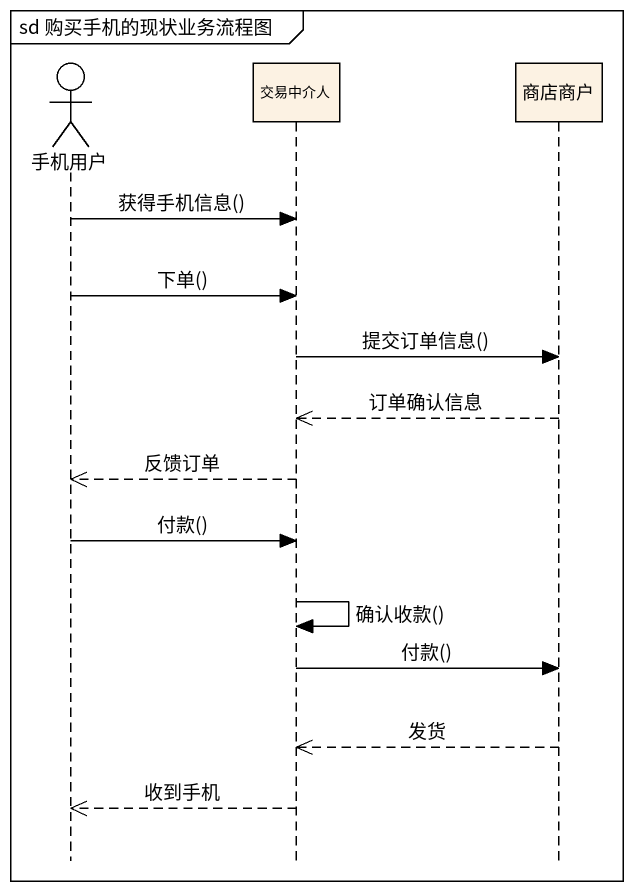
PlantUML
@startuml
mainframe sd 购买手机的现状业务流程图
hide footbox
actor 手机用户
participant 交易中介人 #FCF2E3
participant 商店商户 #FCF2E3

手机用户 -> 交易中介人 : 获得手机信息()
手机用户 -> 交易中介人 : 下单()
交易中介人 -> 商店商户 : 提交订单信息()
商店商户 -->> 交易中介人 : 订单确认信息
交易中介人 -->> 手机用户 : 反馈订单
手机用户 -> 交易中介人 : 付款()
交易中介人 -> 交易中介人 : 确认收款()
交易中介人 -> 商店商户 : 付款()
商店商户 -->> 交易中介人 : 发货
交易中介人 -->> 手机用户 : 收到手机
@enduml
